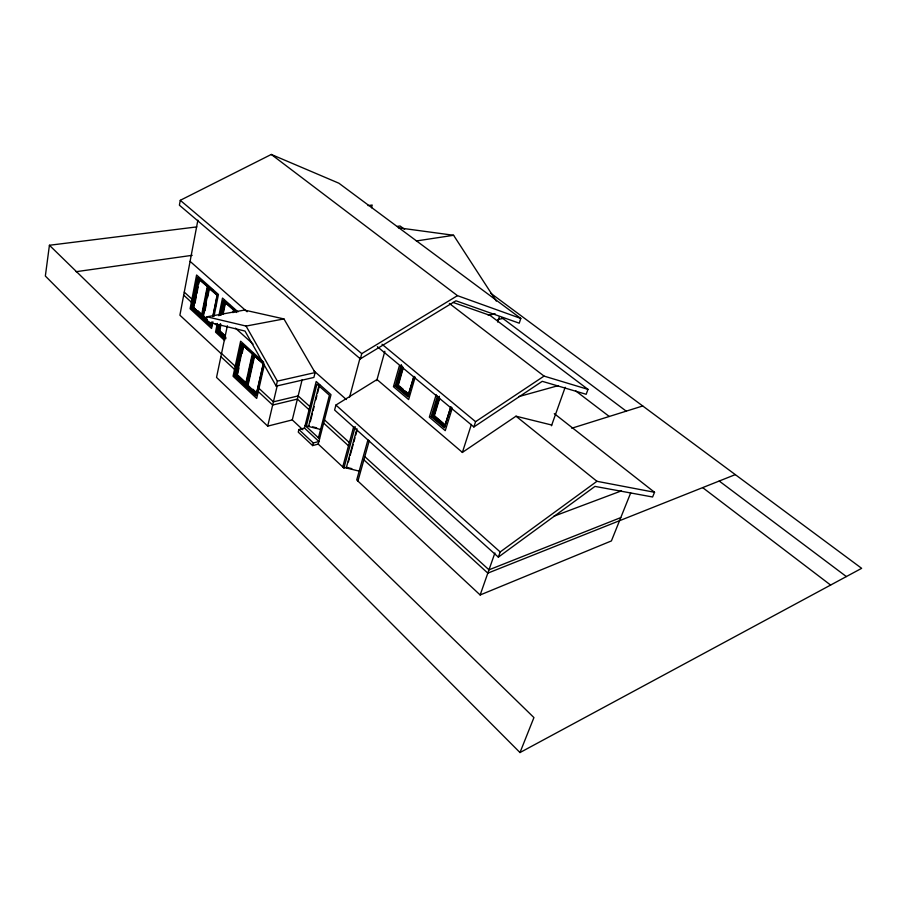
<?xml version="1.0" encoding="UTF-8"?>
<svg xmlns="http://www.w3.org/2000/svg" width="907" height="907" viewBox="0 0 907 907"><rect width="100%" height="100%" fill="white"/><g stroke="black" fill="none" stroke-linecap="round" stroke-linejoin="round"><path stroke-width="1.36" d="M196.785 226.897L49.42 245.264L45.35 276.034L519.994 752.549L861.65 568.326L490.789 293.29M180.278 200.311L179.393 205.197L360.351 358.866L455.926 300.795L519.246 323.187L520.799 318.448L338.889 183.214L271.295 154.451L180.278 200.311L361.746 353.639L360.351 358.866M197.873 220.174L179.903 315.205L221.319 353.798M198.282 277.27L192.341 307.927L211.864 325.851M211.887 324.763L193.18 307.507L198.735 278.891L205.878 284.73M199.234 278.812L193.679 307.428L201.581 315.217L207.272 286.499L198.735 278.891M194.971 303.255L196.297 296.442M196.83 293.721L198.157 286.907M198.678 284.174L199.211 281.453M203.168 309.661L204.529 302.825M205.878 295.988L207.227 289.152M208.134 286.056L202.034 316.826L203.032 316.645M216.796 294.458L208.587 287.678L202.885 316.407L203.894 316.226L205.787 317.96M209.098 287.598L203.383 316.316L207.181 319.786M204.982 310.761L206.343 303.924M207.703 297.088L209.052 290.251M206.989 316.792L206.014 321.645L244.992 331.066L276.193 386.11L313.89 377.448L315.103 372.573L283.936 318.924L244.482 310.081L206.989 316.792L246.069 326.067L283.936 318.924M211.682 321.996L210.866 326.032L191.343 308.108L197.273 277.429L217.124 295.126L212.771 316.622M213.088 315.987L217.249 295.41L208.587 287.678M214.982 309.038L216.365 302.178M212.896 321.838L211.546 328.47L190.096 308.731L196.592 275.002L218.451 294.458L214.029 316.226M217.306 323.436L215.526 332.121L224.641 340.51M218.87 315.772L222.498 298.074L237.985 311.861M218.213 324.785L216.83 331.508L224.947 338.957M220.152 315.353L223.19 300.546L236.602 312.496M219.222 324.593L217.839 331.327L225.888 338.708M221.161 315.171L224.21 300.376M225.888 337.597L218.712 330.919L220.129 324.037M222.113 314.4L225.174 301.929L222.623 314.31M220.639 323.946L219.211 330.817L225.038 336.157M225.537 336.055L219.721 330.726L220.855 325.228M223.122 314.219L225.401 303.221M227.351 325.772L216.535 377.414L267.701 426.131L292.281 419.907L302.859 429.771M359.818 471.277L346.259 467.955L346.383 467.309M232.963 312.688L233.541 309.933L224.675 302.02M233.881 312.189L234.448 309.491L236.523 311.339M234.46 375.645L241.353 343.798L263.257 363.764L255.967 395.837L234.46 375.645L236.534 375.192M242.407 343.594L235.491 375.419L256.023 394.67M236.432 375.033L246.205 383.582L236.432 375.033L242.883 345.318L247.6 349.025M236.954 374.92L243.416 345.216M237.464 374.806L238.938 368.061M242.169 353.208L243.643 346.463M245.684 383.706L252.305 353.9L242.883 345.318M246.806 380.883L248.008 375.464M248.609 372.754L249.822 367.335M250.423 364.625L251.624 359.206M253.268 353.481L246.171 385.43L247.203 385.192M254.289 355.125L247.634 384.931L256.522 393.853L247.123 385.044L253.756 355.227L263.846 363.832M248.461 383.457L254.504 356.372M256.522 393.853L263.325 363.945L253.756 355.227M259.515 382.856L260.751 377.425M261.375 374.704L262.611 369.262M264.436 364.478L256.692 398.445L233.054 376.224L240.627 341.202L263.744 362.233M276.193 386.11L277.361 381.133L246.069 326.067M267.701 426.131L277.247 385.6M292.281 419.907L302.088 379.897M298.902 429.521L313.323 442.99L318.901 441.482L304.469 428.07L298.902 429.521L298.244 432.129L312.643 445.609L318.221 444.09L343.923 468.035L346.95 467.15M304.469 428.07L316.18 381.473L331.01 394.681L318.221 444.09M320.511 429.43L308.561 426.471L319.071 384.908M310.319 421.642L312.393 413.445M313.085 410.712L314.117 406.619M315.851 399.794L316.883 395.69M317.575 392.969L319.649 384.772M371.519 207.76L372.21 205.05L368.004 205.572M312.643 445.609L313.323 442.99M318.425 437.798L329.411 395.248L316.94 384.126L306.26 426.517L309.276 425.734M551.728 425.032L516.004 416.2L462.389 452.4L377.029 379.545L335.907 405.066L334.604 410.021L498.351 557.136L594.981 486.401L652.598 496.991L654.537 492.286L554.302 413.637M308.561 426.471L308.709 425.882M349.535 397.345L360.022 358.072M342.744 466.924L353.707 426.619M343.923 468.035L355.204 426.675M346.259 467.955L356.961 428.682M348.413 461.822L349.512 457.82M350.238 455.167L353.152 444.509M353.889 441.845L354.977 437.843M355.714 435.179L356.802 431.188M376.734 380.645L384.851 351.258M367.947 439.793L356.712 479.95L480.154 594.969L611.409 540.923L630.694 492.909M357.925 481.084L369.285 440.598M399.42 365.646L393.445 386.688L408.626 399.579L415.191 377.119M413.739 376.575L407.833 396.824L395.169 386.087L401.302 364.569M401.914 365.68L396.166 385.849L408.83 396.574M414.114 376.394L408.309 394.738L397.323 385.441L402.515 367.278M403.014 367.165L397.822 385.328L408.808 394.613M403.139 368.344L398.32 385.203L397.323 385.441M436.188 394.568L429.34 417.163L445.246 430.666L452.321 407.969M450.892 407.062L444.43 427.855L431.165 416.608L437.457 395.894M438.058 396.926L432.163 416.336L444.407 426.698M451.108 407.141L444.883 425.689L433.376 415.95L439.373 396.291M439.476 397.47L433.875 415.814L445.382 425.542M433.376 415.95L434.374 415.678L439.566 398.649M444.883 425.689L450.609 407.277M497.682 322.053L499.406 316.69M462.355 452.502L471.402 424.408M473.873 426.959L475.585 421.676L544.053 376.099L587.985 389.375L586.171 394.296L542.25 381.325L473.873 426.959L377.357 346.689M480.154 594.969L494.893 552.987M498.351 557.136L500.176 551.966L596.942 481.3L654.537 492.286M551.467 425.768L565.174 387.289M519.994 752.549L533.928 717.573L49.42 245.264M361.746 353.639L457.468 295.659L520.799 318.448M735.305 474.622L487.819 573.133L363.877 459.849M620.785 517.591L488.986 569.823L364.784 456.629M553.803 516.253L621.374 490.891M571.773 428.229L642.746 405.973M518.849 396.586L558.406 385.588M431.165 416.608L433.149 416.052M395.169 386.087L397.164 385.6M277.361 381.133L315.103 372.573M247.123 385.044L248.155 384.817M497.818 319.547L503.328 318.346M488.295 315.307L495.177 313.833M218.712 330.919L219.721 330.726M211.41 324.218L210.016 322.393M193.18 307.507L194.177 307.337M416.392 240.956L453.591 235.276L496.322 301.113M76.12 271.692L192.193 255.32M397.459 226.376L400.078 226.002L404.613 229.369M398.377 227.793L453.591 235.276M347.744 467.649L351.814 468.647M312.7 426.868L316.679 427.855M453.047 302.428L490.097 315.421L587.985 389.375M501.809 317.654L626.227 411.154M719.228 481.039L846.356 576.569M271.295 154.451L457.468 295.659M575.628 390.849L609.266 416.472M702.687 487.626L830.608 585.06M449.362 303.448L544.053 376.099M516.004 416.2L596.942 481.3M382.028 344.252L475.585 421.676M399.318 386.042L403.309 389.42M405.304 391.11L408.297 393.638M434.374 415.678L443.784 423.637M400.327 388.275L406.665 393.638M442.333 423.83L444.373 425.553M190.085 261.352L247.101 311.77M313.607 370.589L346.338 399.534M209.132 286.941L213.134 290.512M226.251 302.19L230.355 305.84M227.147 303.686L233.065 308.958M335.907 405.066L500.176 551.966M235.469 328.164L253.087 344.082M184.268 292.122L191.944 299.117M309.865 406.585L298.165 395.917L273.426 401.835L258.983 388.389M324.479 419.907L349.365 442.582M183.702 295.16L191.354 302.167M214.891 323.663L216.875 325.488M309.072 409.76L297.394 399.08L272.667 405.032L258.257 391.575M323.663 423.093L348.492 445.791M197.919 310.761L201.649 314.185M305.126 425.474L319.57 438.875M221.535 353.503L235.219 366.247M220.877 356.655L234.528 369.398M238.496 375.77L246.727 383.468M252.86 389.216L257.554 393.615"/></g></svg>
